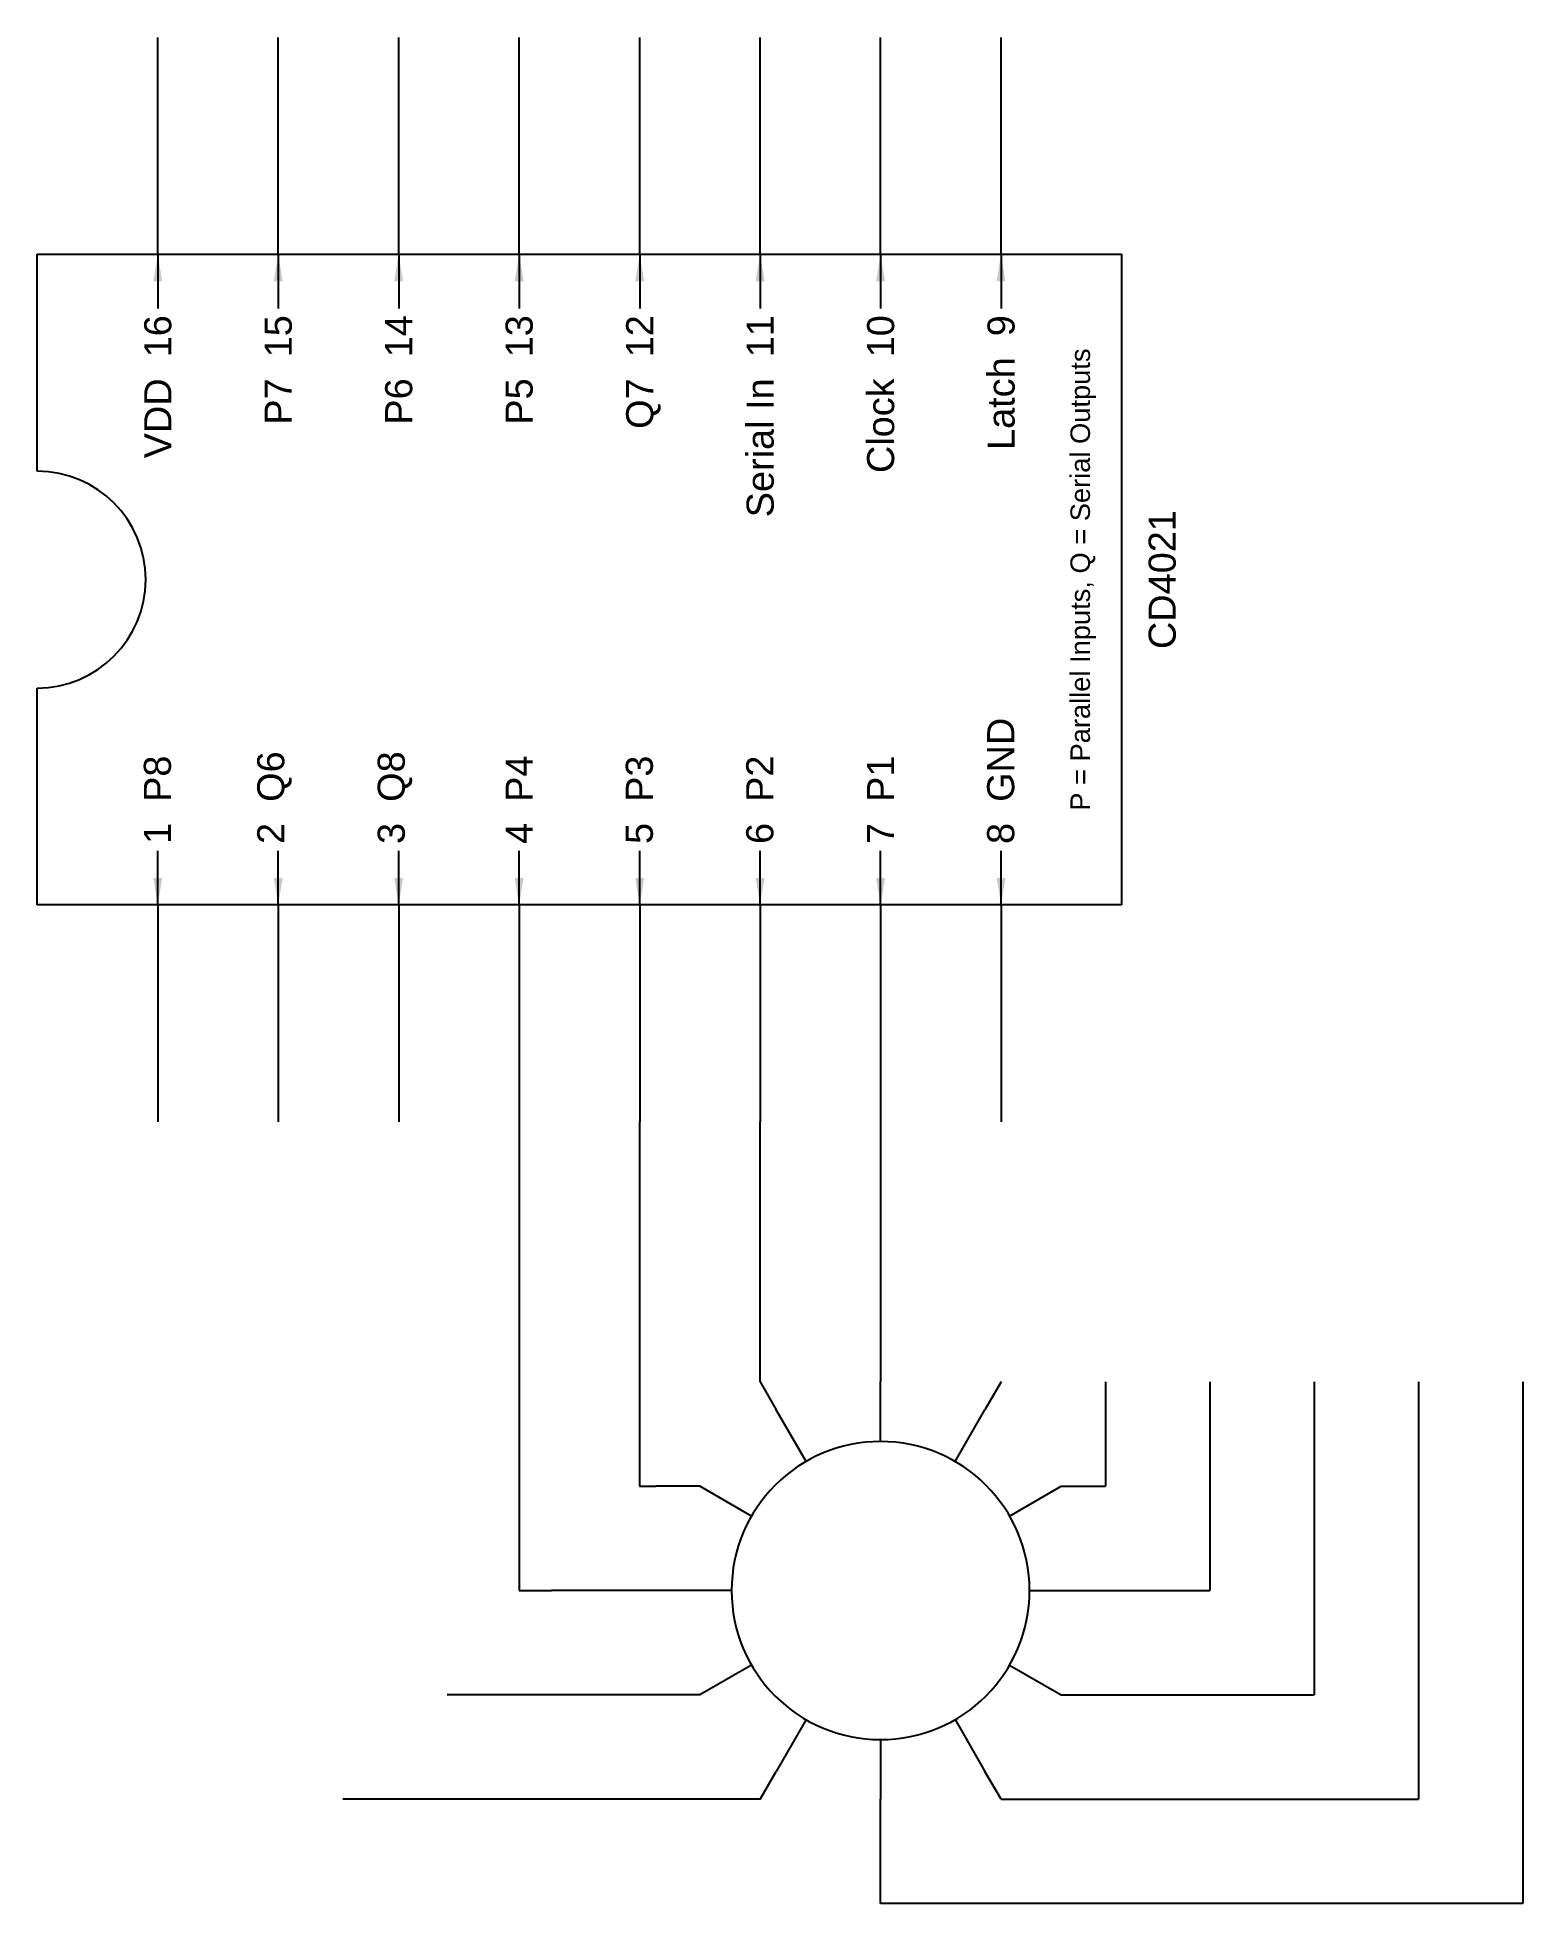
# Model space of a CAD drawing. Header units: millimetres. Extents: x 55 to 178, y 74 to 229.
import ezdxf
from ezdxf.enums import TextEntityAlignment as Align

# ---------------------------------------------------------------- set-up
doc = ezdxf.new("R2010")
doc.units = ezdxf.units.MM
doc.layers.add('pinNumber', color=3, linetype='Continuous')
doc.layers.add('wires', color=4, linetype='Continuous')
doc.styles.get("Standard").update_dxf_attribs({"font": 'arial.ttf'})
doc.dimstyles.new('ISO-25', dxfattribs={"dimtxt": 2.5, "dimasz": 2.5, "dimexe": 1.25, "dimexo": 0.625, "dimtad": 1, "dimtxsty": 'Standard', "dimcen": 2.5, "dimadec": 0, "dimazin": 0, "dimtfac": 1, "dimtmove": 0, "dimatfit": 3, "dimfxl": 1, "dimarcsym": 0})

# ---------------------------------------------------------------- blocks, each defined once
blk = doc.blocks.new('CD4021')
for p, q in [((-30, -50), (-30, 50)), ((-30, 50), (-10, 50)), ((10, 50), (30, 50)), ((30, 50), (30, -50)), ((-30, 38.89), (-50, 38.89)), ((30, 38.89), (50, 38.89)), ((-30, 27.78), (-50, 27.78)), ((30, 27.78), (50, 27.78)), ((-30, 16.67), (-50, 16.67)), ((30, 16.67), (50, 16.67)), ((-30, 5.56), (-50, 5.56)), ((30, 5.56), (50, 5.56)), ((-30, -5.56), (-50, -5.56)), ((30, -5.56), (50, -5.56)), ((-30, -16.67), (-50, -16.67)), ((30, -16.67), (50, -16.67)), ((-30, -27.78), (-50, -27.78)), ((30, -27.78), (50, -27.78)), ((-30, -38.89), (-50, -38.89)), ((30, -38.89), (50, -38.89)), ((30, -50), (-30, -50))]:
    blk.add_line(p, q)
blk.add_arc((0, 50), 10, 180, 0)
at = {"layer": 'pinNumber'}
blk.add_text('CD4021', height=2.5, dxfattribs=at).set_placement((0, -52.5), align=Align.TOP_CENTER)
at = {"layer": 'pinNumber', "char_height": 2.5}
for s, insert, attachment_point in [('1  P8', (-24.38, 37.64), 7), ('VDD  16', (24.38, 40.14), 3), ('2  Q6', (-24.38, 26.53), 7), ('P7  15', (24.38, 29.03), 3), ('3  Q8', (-24.38, 15.42), 7), ('P6  14', (24.38, 17.92), 3), ('4  P4', (-24.38, 4.31), 7), ('P5  13', (24.38, 6.81), 3), ('5  P3', (-24.38, -6.81), 7), ('Q7  12', (24.38, -4.31), 3), ('6  P2', (-24.38, -17.92), 7), ('Serial In  11', (24.38, -15.42), 3), ('7  P1', (-24.38, -29.03), 7), ('Clock  10', (24.38, -26.53), 3), ('8  GND', (-24.38, -40.14), 7), ('Latch  9', (24.38, -37.64), 3)]:
    blk.add_mtext(s, dxfattribs=dict(at, insert=insert, attachment_point=attachment_point))
at = {"layer": 'pinNumber', "insert": (-30, -45.29), "char_height": 1.8, "width": 60, "attachment_point": 1}
blk.add_mtext('{\\pxqc;P = Parallel Inputs, Q = Serial Outputs}', dxfattribs=at)
at = {"layer": 'pinNumber', "annotation_type": 0, "has_hookline": 1}
for points, hookline_direction, text_width in [([(-30, 38.89), (-25, 38.89)], 0, 7.63), ([(30, 38.89), (25, 38.89)], 1, 13.04), ([(-30, 27.78), (-25, 27.78)], 0, 8.29), ([(30, 27.78), (25, 27.78)], 1, 9.7), ([(-30, 16.67), (-25, 16.67)], 0, 8.25), ([(30, 16.67), (25, 16.67)], 1, 9.67), ([(-30, 5.56), (-25, 5.56)], 0, 7.95), ([(30, 5.56), (25, 5.56)], 1, 9.68), ([(-30, -5.56), (-25, -5.56)], 0, 7.85), ([(30, -5.56), (25, -5.56)], 1, 10.16), ([(-30, -16.67), (-25, -16.67)], 0, 7.84), ([(30, -16.67), (25, -16.67)], 1, 17.85), ([(-30, -27.78), (-25, -27.78)], 0, 7.36), ([(30, -27.78), (25, -27.78)], 1, 14.23), ([(-30, -38.89), (-25, -38.89)], 0, 11.32), ([(30, -38.89), (25, -38.89)], 1, 12.03)]:
    blk.add_leader(points, dimstyle='ISO-25', override={"dimtad": 0}, dxfattribs=dict(at, hookline_direction=hookline_direction, text_width=text_width))

msp = doc.modelspace()

# ---------------------------------------------------------------- linework, layer by layer
for p, q in [((125, 112.37), (125, 117.32)), ((118.81, 110.71), (116.34, 115)), ((131.19, 110.71), (133.66, 115)), ((114.29, 106.19), (110, 108.66)), ((135.71, 106.19), (140, 108.66)), ((112.63, 100), (107.68, 100)), ((137.37, 100), (142.32, 100)), ((114.29, 93.81), (110, 91.34)), ((135.71, 93.81), (140, 91.34)), ((118.81, 89.29), (116.34, 85)), ((131.19, 89.29), (133.66, 85)), ((125, 87.63), (125, 82.68))]:
    msp.add_line(p, q)
for start, end in [(90, 270), (270, 90)]:
    msp.add_arc((125, 100), 12.37, start, end)
at = {"layer": 'wires'}
for p, q in [((95, 138.9), (95, 100)), ((105, 138.9), (105, 108.66)), ((115, 117.32), (115, 138.9)), ((125, 138.9), (125, 117.32)), ((115, 117.32), (116.34, 115)), ((135, 117.32), (133.66, 115)), ((143.66, 117.32), (143.66, 108.66)), ((152.32, 117.32), (152.32, 100)), ((160.98, 117.32), (160.98, 91.34)), ((169.64, 117.32), (169.64, 82.68)), ((178.3, 117.32), (178.3, 74.02)), ((105, 108.66), (106.34, 108.66)), ((110, 108.66), (106.34, 108.66)), ((140, 108.66), (143.66, 108.66)), ((95, 100), (97.68, 100)), ((107.68, 100), (97.68, 100)), ((142.32, 100), (152.32, 100)), ((110, 91.34), (89.02, 91.34)), ((140, 91.34), (160.98, 91.34)), ((115, 82.68), (116.34, 85)), ((135, 82.68), (133.66, 85)), ((115, 82.68), (80.36, 82.68)), ((125, 74.02), (125, 82.68)), ((135, 82.68), (169.64, 82.68)), ((178.3, 74.02), (125, 74.02))]:
    msp.add_line(p, q, dxfattribs=at)

# ---------------------------------------------------------------- block references
at = {"xscale": 0.8999999999999997, "yscale": 0.8999999999999997, "zscale": 0.8999999999999997, "rotation": 90}
msp.add_blockref('CD4021', (100, 183.9), dxfattribs=at)

doc.saveas('drawing.dxf')
